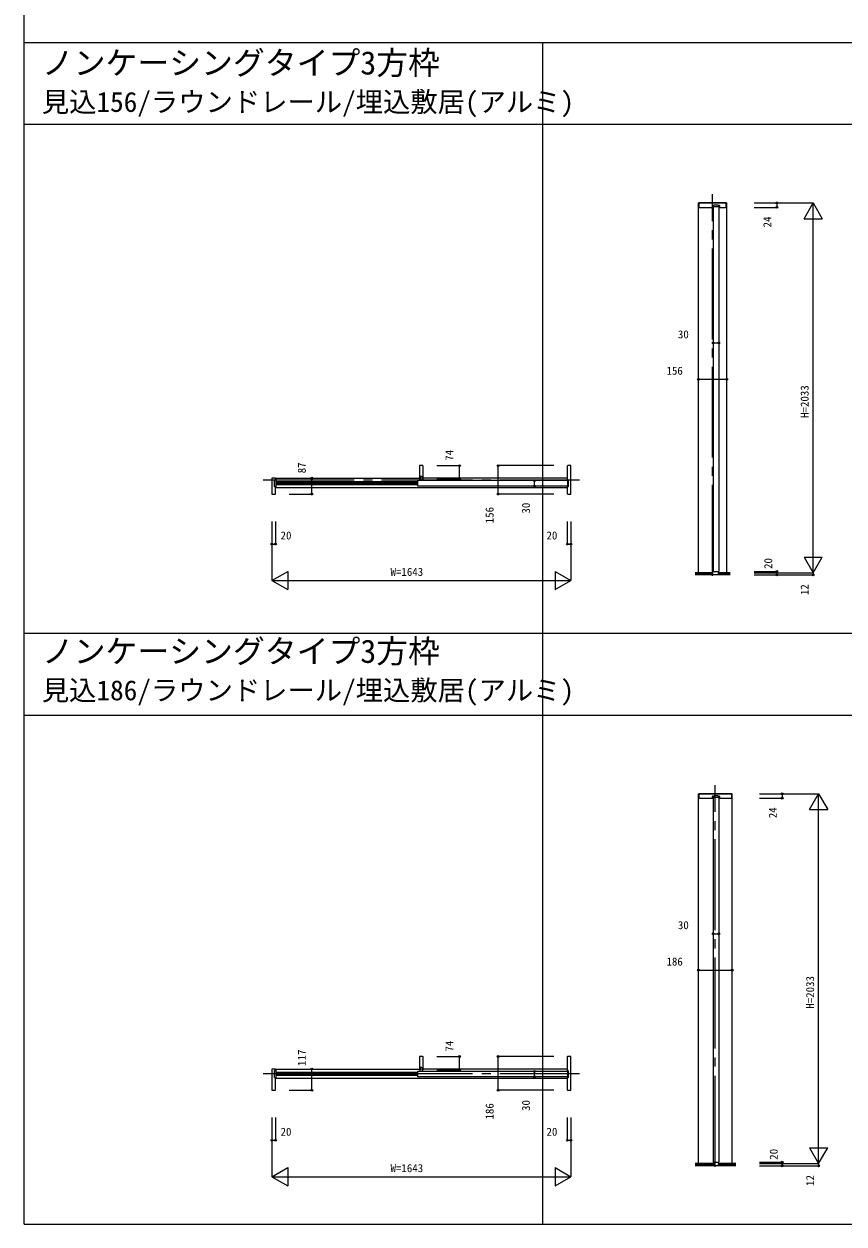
# Model space of a CAD drawing. Units: millimetres, scale not verified. Extents: x -14341 to 14341, y -10000 to 10000.
# Drawn here: x -14341 to -9835, y -10000 to -3404 of the extents above; entities that cross this region are included whole.
import ezdxf
from ezdxf.enums import TextEntityAlignment as Align

# ---------------------------------------------------------------- set-up
doc = ezdxf.new("R2010")
doc.units = ezdxf.units.MM
doc.header["$LTSCALE"] = 50
doc.linetypes.add('USER1', pattern=[13, 10, -1, 1, -1])
doc.layers.add('0-0_0', color=7, linetype='Continuous')
for name, color, linetype, lineweight in [('0-1_YKK_F1', 7, 'Continuous', 18), ('0-4_YKK_N1', 2, 'Continuous', 18), ('0-5_YKK_B1', 4, 'Continuous', 18), ('0-6_YKK_Z1', 7, 'Continuous', 18)]:
    doc.layers.add(name, color=color, linetype=linetype, lineweight=lineweight)
doc.styles.add('ＭＳ ゴシック', font='')
doc.styles.get('ＭＳ ゴシック').set_extended_font_data('MS Gothic')

msp = doc.modelspace()

# ---------------------------------------------------------------- linework, layer by layer
at = {"layer": '0-1_YKK_F1'}
for p, q in [((-14340.51, -10000), (-14340.51, 10000)), ((-14340.51, -3505), (14159.49, -3505)), ((-11490.51, -10000), (-11490.51, -3505)), ((-14340.51, -3955), (14159.49, -3955)), ((-14340.51, -6752.5), (14159.49, -6752.5)), ((-14340.51, -7202.5), (14159.49, -7202.5)), ((-14340.51, -10000), (14340.51, -10000))]:
    msp.add_line(p, q, dxfattribs=at)
at = {"layer": '0-4_YKK_N1'}
for p, q in [((-10329.26, -4387.5), (-10004.26, -4387.5)), ((-10329.26, -4411.5), (-10204.26, -4411.5)), ((-10204.26, -4387.5), (-10204.26, -4411.5)), ((-10054.26, -4474.1), (-10004.26, -4387.5)), ((-10004.26, -6420.5), (-10004.26, -4387.5)), ((-10004.26, -4387.5), (-9954.26, -4474.1)), ((-10054.26, -4474.1), (-9954.26, -4474.1)), ((-10553.26, -5156.88), (-10523.26, -5156.88)), ((-10635.26, -5356.88), (-10479.26, -5356.88)), ((-12072.76, -5831.5), (-11947.76, -5831.5)), ((-11947.76, -5905.5), (-11947.76, -5831.5)), ((-11735.23, -5987.5), (-11735.23, -5831.5)), ((-11430.23, -5831.5), (-11735.23, -5831.5)), ((-12883.29, -5900.5), (-12758.29, -5900.5)), ((-12758.29, -5987.5), (-12758.29, -5900.5)), ((-12072.76, -5905.5), (-11947.76, -5905.5)), ((-11535.23, -5943.5), (-11535.23, -5913.5)), ((-12883.29, -5987.5), (-12758.29, -5987.5)), ((-11430.23, -5987.5), (-11735.23, -5987.5)), ((-12978.23, -6137.5), (-12978.23, -6462.5)), ((-12958.23, -6137.5), (-12958.23, -6262.5)), ((-11335.23, -6137.5), (-11335.23, -6462.5)), ((-12978.23, -6262.5), (-12958.23, -6262.5)), ((-10054.26, -6333.9), (-9954.26, -6333.9)), ((-10054.26, -6333.9), (-10004.26, -6420.5)), ((-10004.26, -6420.5), (-9954.26, -6333.9)), ((-12978.23, -6462.5), (-12891.62, -6412.5)), ((-12978.23, -6462.5), (-11335.23, -6462.5)), ((-12978.23, -6462.5), (-12891.62, -6512.5)), ((-12891.62, -6412.5), (-12891.62, -6512.5)), ((-11421.83, -6412.5), (-11421.83, -6512.5)), ((-11421.83, -6412.5), (-11335.23, -6462.5)), ((-11421.83, -6512.5), (-11335.23, -6462.5)), ((-10329.26, -6412.5), (-10204.26, -6412.5)), ((-10329.26, -6420.5), (-10004.26, -6420.5)), ((-10329.26, -6432.5), (-10004.26, -6432.5)), ((-10204.26, -6412.5), (-10204.26, -6432.5)), ((-10004.26, -6420.5), (-10004.26, -6432.5)), ((-10299.26, -7635), (-9974.26, -7635)), ((-10174.26, -7635), (-10174.26, -7659)), ((-10024.26, -7721.6), (-9974.26, -7635)), ((-9974.26, -9668), (-9974.26, -7635)), ((-9974.26, -7635), (-9924.26, -7721.6)), ((-10299.26, -7659), (-10174.26, -7659)), ((-10024.26, -7721.6), (-9924.26, -7721.6)), ((-10553.26, -8404.38), (-10523.26, -8404.38)), ((-10635.26, -8604.38), (-10449.26, -8604.38)), ((-12072.76, -9079), (-11947.76, -9079)), ((-11947.76, -9153), (-11947.76, -9079)), ((-11735.23, -9265), (-11735.23, -9079)), ((-11430.23, -9079), (-11735.23, -9079)), ((-12883.29, -9148), (-12758.29, -9148)), ((-12758.29, -9265), (-12758.29, -9148)), ((-12072.76, -9153), (-11947.76, -9153)), ((-11535.23, -9191), (-11535.23, -9161)), ((-12883.29, -9265), (-12758.29, -9265)), ((-11430.23, -9265), (-11735.23, -9265)), ((-12978.23, -9415), (-12978.23, -9740)), ((-12958.23, -9415), (-12958.23, -9540)), ((-11335.23, -9415), (-11335.23, -9740)), ((-12978.23, -9540), (-12958.23, -9540)), ((-10024.26, -9581.4), (-9924.26, -9581.4)), ((-10024.26, -9581.4), (-9974.26, -9668)), ((-9974.26, -9668), (-9924.26, -9581.4)), ((-12978.23, -9740), (-12891.62, -9690)), ((-12891.62, -9690), (-12891.62, -9790)), ((-11421.83, -9690), (-11421.83, -9790)), ((-11421.83, -9690), (-11335.23, -9740)), ((-10299.26, -9660), (-10174.26, -9660)), ((-10299.26, -9668), (-9974.26, -9668)), ((-10299.26, -9680), (-9974.26, -9680)), ((-10174.26, -9660), (-10174.26, -9680)), ((-9974.26, -9668), (-9974.26, -9680)), ((-12978.23, -9740), (-11335.23, -9740)), ((-12978.23, -9740), (-12891.62, -9790)), ((-11421.83, -9790), (-11335.23, -9740))]:
    msp.add_line(p, q, dxfattribs=at)
for points in [[(-11355.23, -6137.5), (-11355.23, -6262.5), (-11335.23, -6262.5)], [(-11355.23, -9415), (-11355.23, -9540), (-11335.23, -9540)]]:
    msp.add_lwpolyline(points, dxfattribs=at)
for centre in [(-10204.26, -4387.5), (-10204.26, -4411.5), (-10553.26, -5156.88), (-10523.26, -5156.88), (-10635.26, -5356.88), (-10479.26, -5356.88), (-11947.76, -5831.5), (-11735.23, -5831.5), (-12758.29, -5900.5), (-11947.76, -5905.5), (-11535.23, -5913.5), (-12758.29, -5987.5), (-11735.23, -5987.5), (-11535.23, -5943.5), (-12978.23, -6262.5), (-12958.23, -6262.5), (-11355.23, -6262.5), (-11335.23, -6262.5), (-10204.26, -6412.5), (-10204.26, -6432.5), (-10004.26, -6432.5), (-10174.26, -7635), (-10174.26, -7659), (-10553.26, -8404.38), (-10523.26, -8404.38), (-10635.26, -8604.38), (-10449.26, -8604.38), (-11947.76, -9079), (-11735.23, -9079), (-12758.29, -9148), (-11947.76, -9153), (-11535.23, -9161), (-11535.23, -9191), (-12758.29, -9265), (-11735.23, -9265), (-12978.23, -9540), (-12958.23, -9540), (-11355.23, -9540), (-11335.23, -9540), (-10174.26, -9660), (-10174.26, -9680), (-9974.26, -9680)]:
    msp.add_circle(centre, 5, dxfattribs=at)
at = {"layer": '0-5_YKK_B1'}
for p, q in [((-10635.26, -4387.5), (-10479.26, -4387.5)), ((-10635.26, -6420.5), (-10635.26, -4387.5)), ((-10607.96, -4387.3), (-10607.96, -4387.5)), ((-10553.26, -4408.5), (-10553.26, -6412.5)), ((-10523.26, -4408.5), (-10553.26, -4408.5)), ((-10523.26, -4408.5), (-10523.26, -6412.5)), ((-10479.26, -6420.5), (-10479.26, -4387.5)), ((-11355.23, -5833.5), (-11355.23, -5907.5)), ((-12963.29, -5946.5), (-12963.29, -5910.5)), ((-12961.29, -5908.5), (-12959.29, -5908.5)), ((-12957.29, -5900.5), (-12167.76, -5900.5)), ((-12177.76, -5920), (-12957.29, -5920)), ((-12957.29, -5922.6), (-12177.76, -5922.6)), ((-12957.29, -5926.8), (-12177.76, -5926.8)), ((-12957.29, -5930.2), (-12177.76, -5930.2)), ((-12957.29, -5934.4), (-12177.76, -5934.4)), ((-12177.76, -5915.5), (-12175.76, -5913.5)), ((-12177.76, -5915.5), (-12177.76, -5941.5)), ((-11353.73, -5913.5), (-12175.76, -5913.5)), ((-11356.23, -5900.5), (-12147.76, -5900.5)), ((-11356.23, -5900.5), (-11356.23, -5913.5)), ((-11354.23, -5908.5), (-11352.23, -5908.5)), ((-11353.73, -5913.5), (-11351.73, -5915.5)), ((-11351.73, -5941.5), (-11351.73, -5915.5)), ((-11350.23, -5910.5), (-11350.23, -5946.5)), ((-12959.29, -5948.5), (-12961.29, -5948.5)), ((-12958.29, -5985.5), (-12958.29, -5949.5)), ((-12958.09, -5951), (-11356.23, -5951)), ((-12177.76, -5937), (-12957.29, -5937)), ((-12175.76, -5943.5), (-12177.76, -5941.5)), ((-11353.73, -5943.5), (-12175.76, -5943.5)), ((-11356.23, -5943.5), (-11356.23, -5951)), ((-11355.23, -5949.5), (-11355.23, -5985.5)), ((-11352.23, -5948.5), (-11354.23, -5948.5)), ((-11353.73, -5943.5), (-11351.73, -5941.5)), ((-10553.26, -6412.5), (-10523.26, -6412.5)), ((-10635.26, -7635), (-10449.26, -7635)), ((-10635.26, -9668), (-10635.26, -7635)), ((-10607.96, -7634.8), (-10607.96, -7635)), ((-10449.26, -9668), (-10449.26, -7635)), ((-10553.26, -7656), (-10553.26, -9660)), ((-10523.26, -7656), (-10553.26, -7656)), ((-10523.26, -7656), (-10523.26, -9660)), ((-11355.23, -9081), (-11355.23, -9155)), ((-12963.29, -9194), (-12963.29, -9158)), ((-12961.29, -9156), (-12959.29, -9156)), ((-12957.29, -9148), (-12167.76, -9148)), ((-12177.76, -9167.5), (-12957.29, -9167.5)), ((-12177.76, -9163), (-12175.76, -9161)), ((-12177.76, -9163), (-12177.76, -9189)), ((-11353.73, -9161), (-12175.76, -9161)), ((-11356.23, -9148), (-12147.76, -9148)), ((-11356.23, -9148), (-11356.23, -9161)), ((-11354.23, -9156), (-11352.23, -9156)), ((-11353.73, -9161), (-11351.73, -9163)), ((-11351.73, -9189), (-11351.73, -9163)), ((-11350.23, -9158), (-11350.23, -9194)), ((-12959.29, -9196), (-12961.29, -9196)), ((-12958.29, -9263), (-12958.29, -9197)), ((-12958.09, -9198.5), (-11356.23, -9198.5)), ((-12957.29, -9170.1), (-12177.76, -9170.1)), ((-12957.29, -9174.3), (-12177.76, -9174.3)), ((-12957.29, -9177.7), (-12177.76, -9177.7)), ((-12957.29, -9181.9), (-12177.76, -9181.9)), ((-12177.76, -9184.5), (-12957.29, -9184.5)), ((-12175.76, -9191), (-12177.76, -9189)), ((-11353.73, -9191), (-12175.76, -9191)), ((-11356.23, -9191), (-11356.23, -9198.5)), ((-11355.23, -9197), (-11355.23, -9263)), ((-11352.23, -9196), (-11354.23, -9196)), ((-11353.73, -9191), (-11351.73, -9189)), ((-10553.26, -9660), (-10523.26, -9660))]:
    msp.add_line(p, q, dxfattribs=at)
for points in [[(-10481.76, -4409.5), (-10481.76, -4387.5), (-10632.76, -4387.5), (-10632.76, -4409.5)], [(-10630.76, -4411.5), (-10558.46, -4411.5), (-10557.96, -4411), (-10557.96, -4402.3)], [(-10555.96, -4400.3), (-10547.76, -4400.3), (-10547.76, -4397.5), (-10528.76, -4397.5), (-10528.76, -4400.3), (-10520.56, -4400.3)], [(-10518.56, -4402.3), (-10518.56, -4411), (-10518.06, -4411.5), (-10483.76, -4411.5)], [(-12149.76, -5831.5), (-12167.76, -5831.5), (-12167.76, -5905.5), (-12161.76, -5905.5), (-12161.76, -5889.5)], [(-12161.76, -5889.5), (-12153.76, -5889.5), (-12153.76, -5905.5), (-12147.76, -5905.5), (-12147.76, -5833.5)], [(-11353.23, -5987.5), (-11335.23, -5987.5), (-11335.23, -5962.5), (-11335.23, -5856.5), (-11335.23, -5831.5), (-11353.23, -5831.5)], [(-12965.09, -5900.5), (-12978.29, -5900.5), (-12978.29, -5962.5), (-12978.29, -5987.5), (-12960.29, -5987.5)], [(-12958.29, -5907.5), (-12958.29, -5900.5), (-12965.09, -5900.5)], [(-12957.29, -5900.5), (-12957.29, -5943.5), (-12957.29, -5951)], [(-10451.76, -7657), (-10451.76, -7635), (-10632.76, -7635), (-10632.76, -7657)], [(-10630.76, -7659), (-10558.46, -7659), (-10557.96, -7658.5), (-10557.96, -7649.8)], [(-10555.96, -7647.8), (-10547.76, -7647.8), (-10547.76, -7645), (-10528.76, -7645), (-10528.76, -7647.8), (-10520.56, -7647.8)], [(-10518.56, -7649.8), (-10518.56, -7658.5), (-10518.06, -7659), (-10453.76, -7659)], [(-12149.76, -9079), (-12167.76, -9079), (-12167.76, -9153), (-12161.76, -9153), (-12161.76, -9137)], [(-12161.76, -9137), (-12153.76, -9137), (-12153.76, -9153), (-12147.76, -9153), (-12147.76, -9081)], [(-11353.23, -9265), (-11335.23, -9265), (-11335.23, -9210), (-11335.23, -9104), (-11335.23, -9079), (-11353.23, -9079)], [(-12965.09, -9148), (-12978.29, -9148), (-12978.29, -9210), (-12978.29, -9265), (-12960.29, -9265)], [(-12958.29, -9155), (-12958.29, -9148), (-12965.09, -9148)], [(-12957.29, -9148), (-12957.29, -9191), (-12957.29, -9198.5)]]:
    msp.add_lwpolyline(points, dxfattribs=at)
for centre, radius, start, end in [((-10630.76, -4409.5), 2, 180, 270), ((-10555.96, -4402.3), 2, 90, 180), ((-10520.56, -4402.3), 2, 0, 90), ((-10483.76, -4409.5), 2, 270, 0), ((-12149.76, -5833.5), 2, 0, 90), ((-11353.23, -5833.5), 2, 90, 180), ((-12961.29, -5910.5), 2, 90, 180), ((-12959.29, -5907.5), 1, 270, 0), ((-11354.23, -5907.5), 1, 180, 270), ((-11352.23, -5910.5), 2, 0, 90), ((-12961.29, -5946.5), 2, 180, 270), ((-12960.29, -5985.5), 2, 270, 0), ((-12959.29, -5949.5), 1, 0, 90), ((-11354.23, -5949.5), 1, 90, 180), ((-11353.23, -5985.5), 2, 180, 270), ((-11352.23, -5946.5), 2, 270, 0), ((-10555.96, -7649.8), 2, 90, 180), ((-10520.56, -7649.8), 2, 0, 90), ((-10630.76, -7657), 2, 180, 270), ((-10453.76, -7657), 2, 270, 0), ((-12149.76, -9081), 2, 0, 90), ((-11353.23, -9081), 2, 90, 180), ((-12961.29, -9158), 2, 90, 180), ((-12959.29, -9155), 1, 270, 0), ((-11354.23, -9155), 1, 180, 270), ((-11352.23, -9158), 2, 0, 90), ((-12961.29, -9194), 2, 180, 270), ((-12959.29, -9197), 1, 0, 90), ((-11354.23, -9197), 1, 90, 180), ((-11352.23, -9194), 2, 270, 0), ((-12960.29, -9263), 2, 270, 0), ((-11353.23, -9263), 2, 180, 270)]:
    msp.add_arc(centre, radius, start, end, dxfattribs=at)
at = {"layer": '0-6_YKK_Z1', "linetype": 'USER1'}
for p, q in [((-10557.26, -6437.5), (-10557.26, -4340)), ((-13025.79, -5909.5), (-11287.73, -5909.5)), ((-10542.26, -9685), (-10542.26, -7587.5)), ((-13025.79, -9172), (-11287.73, -9172))]:
    msp.add_line(p, q, dxfattribs=at)
at = {"layer": '0-6_YKK_Z1'}
for p, q in [((-10557.26, -6420.5), (-10652.47, -6420.5)), ((-10652.47, -6423.5), (-10557.26, -6423.5)), ((-10652.47, -6426.5), (-10557.26, -6426.5)), ((-10652.47, -6429.5), (-10557.26, -6429.5)), ((-10460.21, -6432.5), (-10652.47, -6432.5)), ((-10557.26, -6420.5), (-10557.26, -6432.5)), ((-10460.21, -6420.5), (-10526.26, -6420.5)), ((-10526.26, -6420.5), (-10526.26, -6432.5)), ((-10526.26, -6423.5), (-10460.21, -6423.5)), ((-10526.26, -6426.5), (-10460.21, -6426.5)), ((-10526.26, -6429.5), (-10460.21, -6429.5)), ((-10550.26, -9668), (-10652.47, -9668)), ((-10652.47, -9671), (-10550.26, -9671)), ((-10652.47, -9674), (-10550.26, -9674)), ((-10652.47, -9677), (-10550.26, -9677)), ((-10430.21, -9680), (-10652.47, -9680)), ((-10550.26, -9668), (-10550.26, -9680)), ((-10430.21, -9668), (-10526.26, -9668)), ((-10526.26, -9668), (-10526.26, -9680)), ((-10526.26, -9671), (-10430.21, -9671)), ((-10526.26, -9674), (-10430.21, -9674)), ((-10526.26, -9677), (-10430.21, -9677))]:
    msp.add_line(p, q, dxfattribs=at)

# ---------------------------------------------------------------- texts
at = {"layer": '0-0_0', "style": 'ＭＳ ゴシック'}
for s, height, p in [('ノンケーシングタイプ3方枠', 128.3, (-14242.51, -3719.88)), ('見込156/ラウンドレール/埋込敷居(アルミ)', 110, (-14242.51, -3919.93)), ('ノンケーシングタイプ3方枠', 128.3, (-14242.51, -6954.22)), ('見込186/ラウンドレール/埋込敷居(アルミ)', 110, (-14242.51, -7154.27))]:
    msp.add_text(s, height=height, dxfattribs=at).set_placement(p, align=Align.BOTTOM_LEFT)
at = {"layer": '0-4_YKK_N1', "color": 7, "style": 'ＭＳ ゴシック'}
for s, p in [('24', (-10221.13, -4522.03)), ('H=2033', (-10016.26, -5569)), ('74', (-11968.52, -5804.44)), ('87', (-12779.05, -5873.44)), ('156', (-11747.23, -6148.21)), ('30', (-11547.23, -6094.92)), ('20', (-10216.26, -6399.35)), ('12', (-10016.26, -6543.16)), ('24', (-10191.13, -7769.53)), ('H=2033', (-9986.26, -8816.5)), ('74', (-11968.52, -9051.94)), ('117', (-12779.05, -9130.94)), ('186', (-11747.23, -9425.71)), ('30', (-11547.23, -9378.75)), ('20', (-10186.26, -9646.85)), ('12', (-9986.26, -9790.66))]:
    msp.add_text(s, height=43.99, rotation=90, dxfattribs=at).set_placement(p, align=Align.BOTTOM_LEFT)
for s, p in [('30', (-10747.69, -5144.88)), ('156', (-10810.43, -5344.88)), ('20', (-12930.9, -6250.5)), ('20', (-11469.82, -6250.5)), ('W=1643', (-12326.73, -6450.5)), ('30', (-10747.69, -8392.38)), ('186', (-10810.43, -8592.38)), ('20', (-12930.9, -9528)), ('20', (-11469.82, -9528)), ('W=1643', (-12326.73, -9728))]:
    msp.add_text(s, height=43.99, dxfattribs=at).set_placement(p, align=Align.BOTTOM_LEFT)

doc.saveas('drawing.dxf')
